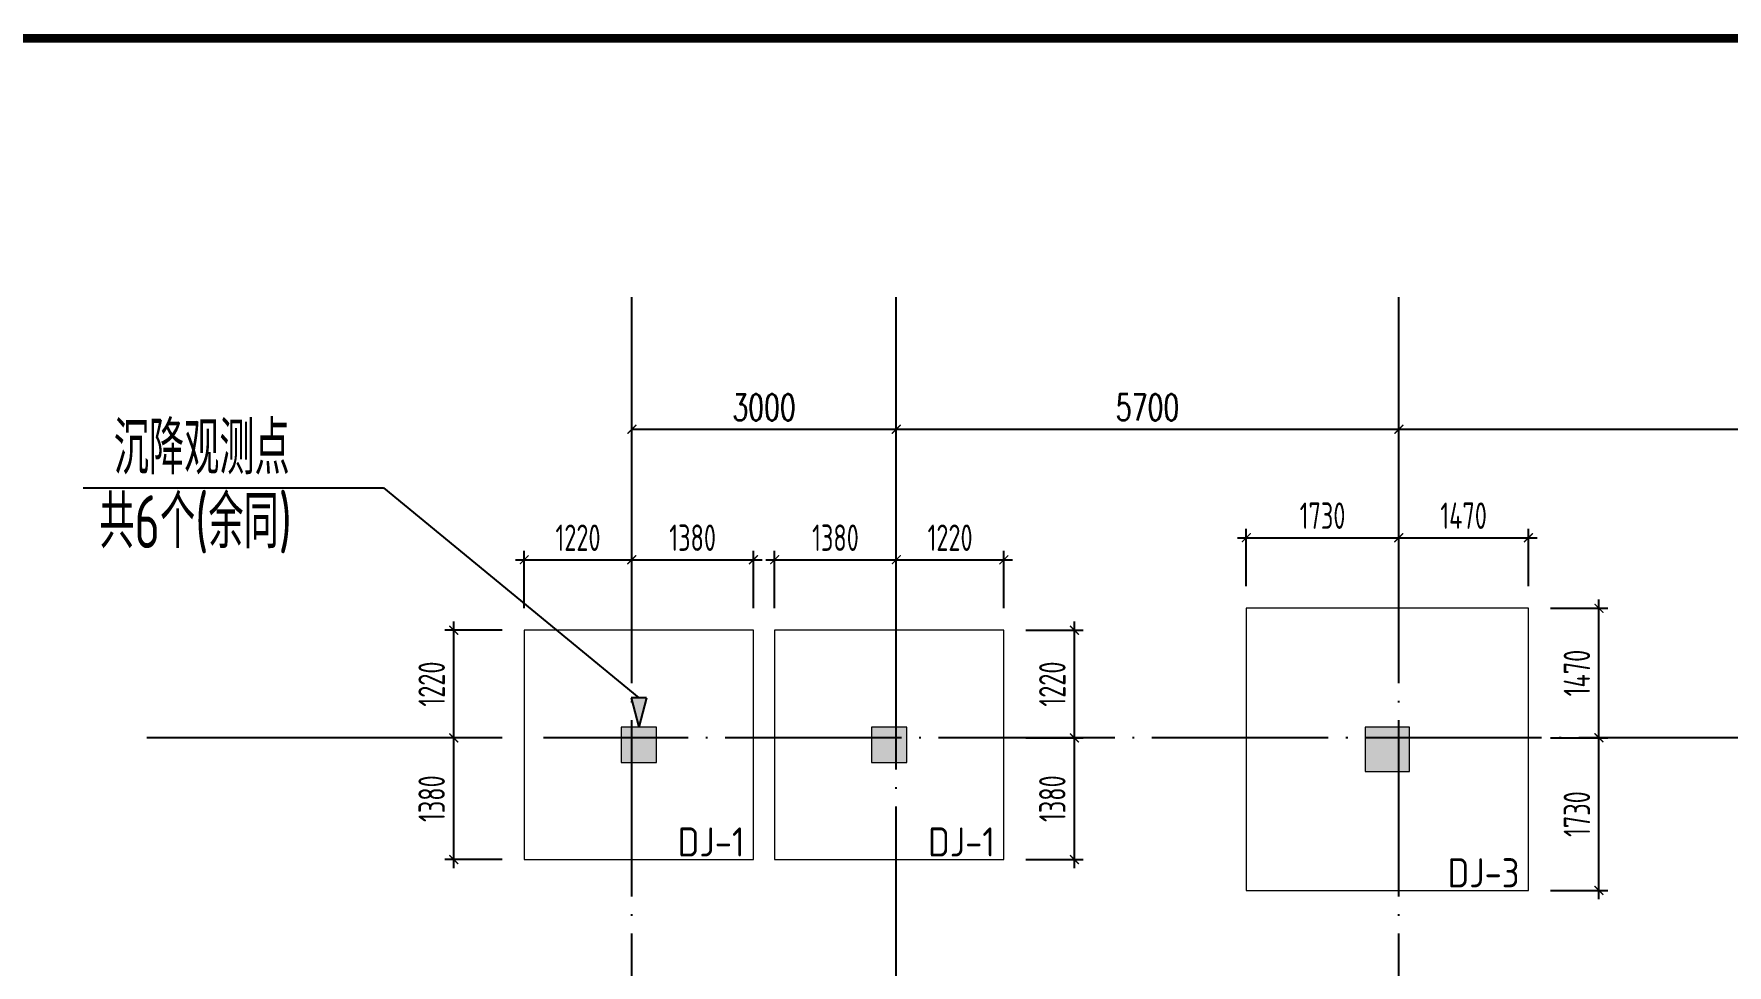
# Model space of a CAD drawing. Extents: x -638872 to -278819, y -139534 to 213996.
# Drawn here: x -618768 to -599562, y 91139 to 101702 of the extents above; entities that cross this region are included whole.
import ezdxf
from ezdxf.enums import TextEntityAlignment as Align

# ---------------------------------------------------------------- set-up
doc = ezdxf.new("R2010")
doc.units = 0
doc.header["$LTSCALE"] = 1000
doc.header["$MEASUREMENT"] = 0
doc.linetypes.add('94', pattern=[0])
doc.linetypes.add('DOTE', pattern=[2.42, 2, -0.2, 0.02, -0.2])
doc.layers.get('0').update_dxf_attribs({"linetype": 'CONTINUOUS'})
doc.layers.get('Defpoints').update_dxf_attribs({"linetype": 'CONTINUOUS'})
for name, color, linetype in [('1', 7, 'CONTINUOUS'), ('3', 3, 'CONTINUOUS'), ('AXIS', 171, 'CONTINUOUS'), ('DOTE', 14, 'DOTE'), ('PUB_TEXT', 7, 'CONTINUOUS'), ('THIN', 7, 'CONTINUOUS'), ('TK', 4, 'CONTINUOUS'), ('搅拌桩', 136, 'CONTINUOUS')]:
    doc.layers.add(name, color=color, linetype=linetype)
for name, color, linetype, lineweight in [('1530', 3, 'CONTINUOUS', 18), ('709', 254, 'CONTINUOUS', 18), ('COLU', 7, 'CONTINUOUS', 0), ('COLU_DIM', 3, 'CONTINUOUS', 0), ('COLU_HATCH', 251, 'CONTINUOUS', 0), ('DIM', 3, 'CONTINUOUS', 0)]:
    doc.layers.add(name, color=color, linetype=linetype, lineweight=lineweight)
doc.styles.add('_TCH_DIM_T3', font='SIMPLEX', dxfattribs={"width": 0.705882, "bigfont": 'GBCBIG'})
doc.styles.add('PkpmHz', font='Pkpmeng', dxfattribs={"width": 0.7, "bigfont": 'hztxt'})
doc.styles.add('TSSD_Dimension', font='tssdeng.shx', dxfattribs={"width": 0.7, "bigfont": 'hztxt.shx'})
doc.styles.add('TSSD_REIN', font='tssdeng.shx', dxfattribs={"width": 0.7, "bigfont": 'tssdchn.shx'})
doc.dimstyles.new('_TCH_ARCH&&100', dxfattribs={"dimtxt": 297.5, "dimasz": 100, "dimexe": 250, "dimexo": 300, "dimgap": 100, "dimtad": 1, "dimdec": 0, "dimzin": 0, "dimdsep": 46, "dimtxsty": '_TCH_DIM_T3', "dimblk": 'ARCHTICK', "dimcen": 0.09, "dimclrt": 7, "dimazin": 2, "dimtfac": 1, "dimtdec": 0, "dimtix": 1, "dimtmove": 2, "dimatfit": 3, "dimfxl": 0, "dimtolj": 1, "dimtzin": 0, "dimarcsym": 0})
doc.dimstyles.new('TSSD_100_100', dxfattribs={"dimtxt": 300, "dimasz": 100, "dimexe": 100, "dimexo": 250, "dimgap": 100, "dimtad": 1, "dimdec": 0, "dimzin": 0, "dimdsep": 46, "dimtxsty": 'TSSD_Dimension', "dimblk": 'ARCHTICK', "dimblk1": 'ARCHTICK', "dimblk2": 'ARCHTICK', "dimcen": 0, "dimdle": 100, "dimclrt": 7, "dimadec": 0, "dimazin": 0, "dimtfac": 1, "dimtdec": 0, "dimtix": 1, "dimtmove": 2, "dimatfit": 3, "dimfxl": 0, "dimtolj": 1, "dimtzin": 0, "dimarcsym": 0})

# ---------------------------------------------------------------- blocks, each defined once
blk = doc.blocks.new('A$C177878A3')
at = {"layer": '1', "linetype": '94'}
blk.add_hatch(color=6, dxfattribs=at).paths.add_polyline_path([(112, 433), (0, 0), (224, 0)])
at = {"layer": '1', "color": 6, "linetype": '94'}
for p, q in [((0, 0), (112, 433)), ((224, 0), (112, 433)), ((0, 0), (224, 0))]:
    blk.add_line(p, q, dxfattribs=at)
blk = doc.blocks.new('A$C32175502')
at = {"layer": '1', "linetype": '94'}
blk.add_blockref('A$C177878A3', (0, 0), dxfattribs=at)
blk = doc.blocks.new('A$C3C5B3CE3')
at = {"layer": '1', "linetype": '94', "rotation": 180}
blk.add_blockref('A$C32175502', (224, 433), dxfattribs=at)
blk = doc.blocks.new('A$C43EB326B')
at = {"layer": '搅拌桩'}
blk.add_blockref('A$C3C5B3CE3', (0, 0), dxfattribs=at)
blk = doc.blocks.new('A$C2BB7790D')
at = {"layer": 'DIM'}
blk.add_blockref('A$C43EB326B', (0, 0), dxfattribs=at)
blk = doc.blocks.new('GeYuanFrame_57020136', base_point=(18.76, 4.34))
at = {"layer": 'TK'}
blk.add_line((43.76, 414.34), (751.76, 414.34), dxfattribs=at)
at = {"layer": 'TK', "const_width": 1}
blk.add_lwpolyline([(751.76, 414.34), (43.76, 414.34), (43.76, 14.34), (751.76, 14.34)], close=True, dxfattribs=at)
blk = doc.blocks.new('_ArchTick')
at = {"color": 0, "linetype": 'ByBlock', "const_width": 0.15}
blk.add_lwpolyline([(-0.5, -0.5), (0.5, 0.5)], dxfattribs=at)
blk = doc.blocks.new('*D631')
at = {"layer": 'AXIS', "color": 0, "lineweight": -2}
for p, q in [((-611986, 95017), (-611986, 97467)), ((-608986, 95017), (-608986, 97467)), ((-611986, 97217), (-608986, 97217))]:
    blk.add_line(p, q, dxfattribs=at)
at = {"layer": 'Defpoints', "color": 0}
for p in [(-608986, 97217), (-611986, 94717), (-608986, 94717)]:
    blk.add_point(p, dxfattribs=at)
at = {"layer": 'AXIS', "color": 0, "lineweight": -2, "xscale": 100, "yscale": 100, "zscale": 100, "rotation": 180}
blk.add_blockref('_ArchTick', (-611986, 97217), dxfattribs=at)
at = {"layer": 'AXIS', "color": 0, "lineweight": -2, "xscale": 100, "yscale": 100, "zscale": 100}
blk.add_blockref('_ArchTick', (-608986, 97217), dxfattribs=at)
at = {"layer": 'AXIS', "color": 7, "insert": (-610486, 97466), "char_height": 297.5, "attachment_point": 5, "style": '_TCH_DIM_T3'}
blk.add_mtext('\\A1;3000', dxfattribs=at)
blk = doc.blocks.new('*D632')
at = {"layer": 'AXIS', "color": 0, "lineweight": -2}
for p, q in [((-608986, 95017), (-608986, 97467)), ((-603286, 95017), (-603286, 97467)), ((-608986, 97217), (-603286, 97217))]:
    blk.add_line(p, q, dxfattribs=at)
at = {"layer": 'Defpoints', "color": 0}
for p in [(-603286, 97217), (-608986, 94717), (-603286, 94717)]:
    blk.add_point(p, dxfattribs=at)
at = {"layer": 'AXIS', "color": 0, "lineweight": -2, "xscale": 100, "yscale": 100, "zscale": 100, "rotation": 180}
blk.add_blockref('_ArchTick', (-608986, 97217), dxfattribs=at)
at = {"layer": 'AXIS', "color": 0, "lineweight": -2, "xscale": 100, "yscale": 100, "zscale": 100}
blk.add_blockref('_ArchTick', (-603286, 97217), dxfattribs=at)
at = {"layer": 'AXIS', "color": 7, "insert": (-606136, 97466), "char_height": 297.5, "attachment_point": 5, "style": '_TCH_DIM_T3'}
blk.add_mtext('\\A1;5700', dxfattribs=at)
blk = doc.blocks.new('*D633')
at = {"layer": 'AXIS', "color": 0, "lineweight": -2}
for p, q in [((-603286, 95017), (-603286, 97467)), ((-594886, 95017), (-594886, 97467)), ((-603286, 97217), (-594886, 97217))]:
    blk.add_line(p, q, dxfattribs=at)
at = {"layer": 'Defpoints', "color": 0}
for p in [(-594886, 97217), (-603286, 94717), (-594886, 94717)]:
    blk.add_point(p, dxfattribs=at)
at = {"layer": 'AXIS', "color": 0, "lineweight": -2, "xscale": 100, "yscale": 100, "zscale": 100, "rotation": 180}
blk.add_blockref('_ArchTick', (-603286, 97217), dxfattribs=at)
at = {"layer": 'AXIS', "color": 0, "lineweight": -2, "xscale": 100, "yscale": 100, "zscale": 100}
blk.add_blockref('_ArchTick', (-594886, 97217), dxfattribs=at)
at = {"layer": 'AXIS', "color": 7, "insert": (-599086, 97466), "char_height": 297.5, "attachment_point": 5, "style": '_TCH_DIM_T3'}
blk.add_mtext('\\A1;8400', dxfattribs=at)
blk = doc.blocks.new('*D862')
at = {"layer": 'COLU_DIM', "color": 0, "lineweight": -2}
for p, q in [((-613306, 95737), (-611886, 95737)), ((-613206, 95187), (-613206, 95837)), ((-611986, 95187), (-611986, 95837))]:
    blk.add_line(p, q, dxfattribs=at)
at = {"layer": 'Defpoints', "color": 0}
for p in [(-611986, 95737), (-613206, 94937), (-611986, 94937)]:
    blk.add_point(p, dxfattribs=at)
at = {"layer": 'COLU_DIM', "color": 0, "lineweight": -2, "xscale": 100, "yscale": 100, "zscale": 100, "rotation": 180}
blk.add_blockref('_ArchTick', (-613206, 95737), dxfattribs=at)
at = {"layer": 'COLU_DIM', "color": 0, "lineweight": -2, "xscale": 100, "yscale": 100, "zscale": 100}
blk.add_blockref('_ArchTick', (-611986, 95737), dxfattribs=at)
at = {"layer": 'COLU_DIM', "color": 7, "insert": (-612596, 95987), "char_height": 300, "attachment_point": 5, "style": 'TSSD_Dimension'}
blk.add_mtext('\\A1;1220', dxfattribs=at)
blk = doc.blocks.new('*D863')
at = {"layer": 'COLU_DIM', "color": 0, "lineweight": -2}
for p, q in [((-612086, 95737), (-610506, 95737)), ((-611986, 95187), (-611986, 95837)), ((-610606, 95187), (-610606, 95837))]:
    blk.add_line(p, q, dxfattribs=at)
at = {"layer": 'Defpoints', "color": 0}
for p in [(-610606, 95737), (-611986, 94937), (-610606, 94937)]:
    blk.add_point(p, dxfattribs=at)
at = {"layer": 'COLU_DIM', "color": 0, "lineweight": -2, "xscale": 100, "yscale": 100, "zscale": 100, "rotation": 180}
blk.add_blockref('_ArchTick', (-611986, 95737), dxfattribs=at)
at = {"layer": 'COLU_DIM', "color": 0, "lineweight": -2, "xscale": 100, "yscale": 100, "zscale": 100}
blk.add_blockref('_ArchTick', (-610606, 95737), dxfattribs=at)
at = {"layer": 'COLU_DIM', "color": 7, "insert": (-611296, 95987), "char_height": 300, "attachment_point": 5, "style": 'TSSD_Dimension'}
blk.add_mtext('\\A1;1380', dxfattribs=at)
blk = doc.blocks.new('*D864')
at = {"layer": 'COLU_DIM', "color": 0, "lineweight": -2}
for p, q in [((-614006, 92237), (-614006, 93817)), ((-613456, 93717), (-614106, 93717)), ((-613456, 92337), (-614106, 92337))]:
    blk.add_line(p, q, dxfattribs=at)
at = {"layer": 'Defpoints', "color": 0}
for p in [(-614006, 93717), (-613206, 93717), (-613206, 92337)]:
    blk.add_point(p, dxfattribs=at)
at = {"layer": 'COLU_DIM', "color": 0, "lineweight": -2, "xscale": 100, "yscale": 100, "zscale": 100}
for p, rotation in [((-614006, 93717), 90), ((-614006, 92337), 270)]:
    blk.add_blockref('_ArchTick', p, dxfattribs=dict(at, rotation=rotation))
at = {"layer": 'COLU_DIM', "color": 7, "insert": (-614256, 93027), "char_height": 300, "attachment_point": 5, "rotation": 90, "style": 'TSSD_Dimension'}
blk.add_mtext('\\A1;1380', dxfattribs=at)
blk = doc.blocks.new('*D865')
at = {"layer": 'COLU_DIM', "color": 0, "lineweight": -2}
for p, q in [((-613456, 94937), (-614106, 94937)), ((-614006, 93617), (-614006, 95037)), ((-613456, 93717), (-614106, 93717))]:
    blk.add_line(p, q, dxfattribs=at)
at = {"layer": 'Defpoints', "color": 0}
for p in [(-614006, 94937), (-613206, 94937), (-613206, 93717)]:
    blk.add_point(p, dxfattribs=at)
at = {"layer": 'COLU_DIM', "color": 0, "lineweight": -2, "xscale": 100, "yscale": 100, "zscale": 100}
for p, rotation in [((-614006, 94937), 90), ((-614006, 93717), 270)]:
    blk.add_blockref('_ArchTick', p, dxfattribs=dict(at, rotation=rotation))
at = {"layer": 'COLU_DIM', "color": 7, "insert": (-614256, 94327), "char_height": 300, "attachment_point": 5, "rotation": 90, "style": 'TSSD_Dimension'}
blk.add_mtext('\\A1;1220', dxfattribs=at)
blk = doc.blocks.new('*D866')
at = {"layer": 'COLU_DIM', "color": 0, "lineweight": -2}
for p, q in [((-610466, 95737), (-608886, 95737)), ((-610366, 95187), (-610366, 95837)), ((-608986, 95187), (-608986, 95837))]:
    blk.add_line(p, q, dxfattribs=at)
at = {"layer": 'Defpoints', "color": 0}
for p in [(-608986, 95737), (-610366, 94937), (-608986, 94937)]:
    blk.add_point(p, dxfattribs=at)
at = {"layer": 'COLU_DIM', "color": 0, "lineweight": -2, "xscale": 100, "yscale": 100, "zscale": 100, "rotation": 180}
blk.add_blockref('_ArchTick', (-610366, 95737), dxfattribs=at)
at = {"layer": 'COLU_DIM', "color": 0, "lineweight": -2, "xscale": 100, "yscale": 100, "zscale": 100}
blk.add_blockref('_ArchTick', (-608986, 95737), dxfattribs=at)
at = {"layer": 'COLU_DIM', "color": 7, "insert": (-609676, 95987), "char_height": 300, "attachment_point": 5, "style": 'TSSD_Dimension'}
blk.add_mtext('\\A1;1380', dxfattribs=at)
blk = doc.blocks.new('*D867')
at = {"layer": 'COLU_DIM', "color": 0, "lineweight": -2}
for p, q in [((-609086, 95737), (-607666, 95737)), ((-608986, 95187), (-608986, 95837)), ((-607766, 95187), (-607766, 95837))]:
    blk.add_line(p, q, dxfattribs=at)
at = {"layer": 'Defpoints', "color": 0}
for p in [(-607766, 95737), (-608986, 94937), (-607766, 94937)]:
    blk.add_point(p, dxfattribs=at)
at = {"layer": 'COLU_DIM', "color": 0, "lineweight": -2, "xscale": 100, "yscale": 100, "zscale": 100, "rotation": 180}
blk.add_blockref('_ArchTick', (-608986, 95737), dxfattribs=at)
at = {"layer": 'COLU_DIM', "color": 0, "lineweight": -2, "xscale": 100, "yscale": 100, "zscale": 100}
blk.add_blockref('_ArchTick', (-607766, 95737), dxfattribs=at)
at = {"layer": 'COLU_DIM', "color": 7, "insert": (-608376, 95987), "char_height": 300, "attachment_point": 5, "style": 'TSSD_Dimension'}
blk.add_mtext('\\A1;1220', dxfattribs=at)
blk = doc.blocks.new('*D868')
at = {"layer": 'COLU_DIM', "color": 0, "lineweight": -2}
for p, q in [((-606966, 92237), (-606966, 93817)), ((-607516, 93717), (-606866, 93717)), ((-607516, 92337), (-606866, 92337))]:
    blk.add_line(p, q, dxfattribs=at)
at = {"layer": 'Defpoints', "color": 0}
for p in [(-607766, 93717), (-606966, 93717), (-607766, 92337)]:
    blk.add_point(p, dxfattribs=at)
at = {"layer": 'COLU_DIM', "color": 0, "lineweight": -2, "xscale": 100, "yscale": 100, "zscale": 100}
for p, rotation in [((-606966, 93717), 90), ((-606966, 92337), 270)]:
    blk.add_blockref('_ArchTick', p, dxfattribs=dict(at, rotation=rotation))
at = {"layer": 'COLU_DIM', "color": 7, "insert": (-607216, 93027), "char_height": 300, "attachment_point": 5, "rotation": 90, "style": 'TSSD_Dimension'}
blk.add_mtext('\\A1;1380', dxfattribs=at)
blk = doc.blocks.new('*D869')
at = {"layer": 'COLU_DIM', "color": 0, "lineweight": -2}
for p, q in [((-607516, 94937), (-606866, 94937)), ((-606966, 93617), (-606966, 95037)), ((-607516, 93717), (-606866, 93717))]:
    blk.add_line(p, q, dxfattribs=at)
at = {"layer": 'Defpoints', "color": 0}
for p in [(-607766, 94937), (-606966, 94937), (-607766, 93717)]:
    blk.add_point(p, dxfattribs=at)
at = {"layer": 'COLU_DIM', "color": 0, "lineweight": -2, "xscale": 100, "yscale": 100, "zscale": 100}
for p, rotation in [((-606966, 94937), 90), ((-606966, 93717), 270)]:
    blk.add_blockref('_ArchTick', p, dxfattribs=dict(at, rotation=rotation))
at = {"layer": 'COLU_DIM', "color": 7, "insert": (-607216, 94327), "char_height": 300, "attachment_point": 5, "rotation": 90, "style": 'TSSD_Dimension'}
blk.add_mtext('\\A1;1220', dxfattribs=at)
blk = doc.blocks.new('*D870')
at = {"layer": 'COLU_DIM', "color": 0, "lineweight": -2}
for p, q in [((-605016, 95437), (-605016, 96087)), ((-603286, 95437), (-603286, 96087)), ((-605116, 95987), (-603186, 95987))]:
    blk.add_line(p, q, dxfattribs=at)
at = {"layer": 'Defpoints', "color": 0}
for p in [(-603286, 95987), (-605016, 95187), (-603286, 95187)]:
    blk.add_point(p, dxfattribs=at)
at = {"layer": 'COLU_DIM', "color": 0, "lineweight": -2, "xscale": 100, "yscale": 100, "zscale": 100, "rotation": 180}
blk.add_blockref('_ArchTick', (-605016, 95987), dxfattribs=at)
at = {"layer": 'COLU_DIM', "color": 0, "lineweight": -2, "xscale": 100, "yscale": 100, "zscale": 100}
blk.add_blockref('_ArchTick', (-603286, 95987), dxfattribs=at)
at = {"layer": 'COLU_DIM', "color": 7, "insert": (-604151, 96237), "char_height": 300, "attachment_point": 5, "style": 'TSSD_Dimension'}
blk.add_mtext('\\A1;1730', dxfattribs=at)
blk = doc.blocks.new('*D871')
at = {"layer": 'COLU_DIM', "color": 0, "lineweight": -2}
for p, q in [((-603286, 95437), (-603286, 96087)), ((-601816, 95437), (-601816, 96087)), ((-603386, 95987), (-601716, 95987))]:
    blk.add_line(p, q, dxfattribs=at)
at = {"layer": 'Defpoints', "color": 0}
for p in [(-601816, 95987), (-603286, 95187), (-601816, 95187)]:
    blk.add_point(p, dxfattribs=at)
at = {"layer": 'COLU_DIM', "color": 0, "lineweight": -2, "xscale": 100, "yscale": 100, "zscale": 100, "rotation": 180}
blk.add_blockref('_ArchTick', (-603286, 95987), dxfattribs=at)
at = {"layer": 'COLU_DIM', "color": 0, "lineweight": -2, "xscale": 100, "yscale": 100, "zscale": 100}
blk.add_blockref('_ArchTick', (-601816, 95987), dxfattribs=at)
at = {"layer": 'COLU_DIM', "color": 7, "insert": (-602551, 96237), "char_height": 300, "attachment_point": 5, "style": 'TSSD_Dimension'}
blk.add_mtext('\\A1;1470', dxfattribs=at)
blk = doc.blocks.new('*D872')
at = {"layer": 'COLU_DIM', "color": 0, "lineweight": -2}
for p, q in [((-601016, 91887), (-601016, 93817)), ((-601566, 93717), (-600916, 93717)), ((-601566, 91987), (-600916, 91987))]:
    blk.add_line(p, q, dxfattribs=at)
at = {"layer": 'Defpoints', "color": 0}
for p in [(-601816, 93717), (-601016, 93717), (-601816, 91987)]:
    blk.add_point(p, dxfattribs=at)
at = {"layer": 'COLU_DIM', "color": 0, "lineweight": -2, "xscale": 100, "yscale": 100, "zscale": 100}
for p, rotation in [((-601016, 93717), 90), ((-601016, 91987), 270)]:
    blk.add_blockref('_ArchTick', p, dxfattribs=dict(at, rotation=rotation))
at = {"layer": 'COLU_DIM', "color": 7, "insert": (-601266, 92852), "char_height": 300, "attachment_point": 5, "rotation": 90, "style": 'TSSD_Dimension'}
blk.add_mtext('\\A1;1730', dxfattribs=at)
blk = doc.blocks.new('*D873')
at = {"layer": 'COLU_DIM', "color": 0, "lineweight": -2}
for p, q in [((-601016, 93617), (-601016, 95287)), ((-601566, 95187), (-600916, 95187)), ((-601566, 93717), (-600916, 93717))]:
    blk.add_line(p, q, dxfattribs=at)
at = {"layer": 'Defpoints', "color": 0}
for p in [(-601816, 95187), (-601016, 95187), (-601816, 93717)]:
    blk.add_point(p, dxfattribs=at)
at = {"layer": 'COLU_DIM', "color": 0, "lineweight": -2, "xscale": 100, "yscale": 100, "zscale": 100}
for p, rotation in [((-601016, 95187), 90), ((-601016, 93717), 270)]:
    blk.add_blockref('_ArchTick', p, dxfattribs=dict(at, rotation=rotation))
at = {"layer": 'COLU_DIM', "color": 7, "insert": (-601266, 94452), "char_height": 300, "attachment_point": 5, "rotation": 90, "style": 'TSSD_Dimension'}
blk.add_mtext('\\A1;1470', dxfattribs=at)

msp = doc.modelspace()

# ---------------------------------------------------------------- hatches: boundary and pattern name
at = {"layer": 'COLU_HATCH'}
for points in [[(-611706, 93437.05), (-611706, 93837.05), (-612106, 93837.05), (-612106, 93437.05)], [(-608866, 93437.05), (-608866, 93837.05), (-609266, 93837.05), (-609266, 93437.05)], [(-603166, 93337.05), (-603166, 93837.05), (-603666, 93837.05), (-603666, 93337.05)]]:
    msp.add_hatch(color=256, dxfattribs=at).paths.add_polyline_path(points)

# ---------------------------------------------------------------- linework, layer by layer
at = {"layer": '709', "linetype": 'Continuous'}
for points in [[(-611706, 93437.05), (-611706, 93837.05), (-612106, 93837.05), (-612106, 93437.05)], [(-608866, 93437.05), (-608866, 93837.05), (-609266, 93837.05), (-609266, 93437.05)], [(-603166, 93337.05), (-603166, 93837.05), (-603666, 93837.05), (-603666, 93337.05)]]:
    msp.add_lwpolyline(points, close=True, dxfattribs=at)
at = {"layer": 'AXIS'}
for p, q in [((-611986, 94717.05), (-611986, 98717.05)), ((-608986, 94717.05), (-608986, 98717.05)), ((-603286, 94717.05), (-603286, 98717.05)), ((-613486, 93717.05), (-617486, 93717.05))]:
    msp.add_line(p, q, dxfattribs=at)
at = {"layer": 'COLU', "color": 2}
for points in [[(-605016, 91987.05), (-601816, 91987.05), (-601816, 95187.05), (-605016, 95187.05)], [(-613206, 92337.05), (-610606, 92337.05), (-610606, 94937.05), (-613206, 94937.05)], [(-610366, 92337.05), (-607766, 92337.05), (-607766, 94937.05), (-610366, 94937.05)], [(-611706, 93437.05), (-611706, 93837.05), (-612106, 93837.05), (-612106, 93437.05)], [(-608866, 93437.05), (-608866, 93837.05), (-609266, 93837.05), (-609266, 93437.05)], [(-603166, 93337.05), (-603166, 93837.05), (-603666, 93837.05), (-603666, 93337.05)]]:
    msp.add_lwpolyline(points, close=True, dxfattribs=at)
at = {"layer": 'DOTE', "color": 8, "linetype": 'DOTE'}
for p, q in [((-611986, 79817.05), (-611986, 94717.05)), ((-608986, 88517.05), (-608986, 94717.05)), ((-603286, 79817.05), (-603286, 94717.05)), ((-567786, 93717.05), (-612986, 93717.05))]:
    msp.add_line(p, q, dxfattribs=at)
at = {"layer": 'THIN'}
for p, q in [((-618208, 96552.54), (-614801.85, 96552.54)), ((-614801.85, 96552.54), (-611906, 94169.65))]:
    msp.add_line(p, q, dxfattribs=at)

# ---------------------------------------------------------------- block references
at = {"layer": '3', "xscale": 0.767999999523163, "yscale": 0.767999999523163, "zscale": 0.768}
msp.add_blockref('A$C2BB7790D', (-611991.88, 93837.05), dxfattribs=at)
at = {"layer": 'COLU_HATCH', "xscale": 100, "yscale": 100, "zscale": 100}
msp.add_blockref('GeYuanFrame_57020136', (-623158.72, 60652.29), dxfattribs=at)

# ---------------------------------------------------------------- texts
at = {"layer": '1530', "style": 'PkpmHz', "width": 0.91}
for s, p in [('DJ-1', (-610706.56, 92371.02)), ('DJ-1', (-607866.56, 92371.02)), ('DJ-3', (-601916.56, 92021.02))]:
    msp.add_text(s, height=330, dxfattribs=at).set_placement(p, align=Align.RIGHT)
at = {"layer": 'PUB_TEXT', "style": 'TSSD_REIN', "width": 0.7}
for s, p in [('沉降观测点', (-617861.55, 96704.41)), ('共6个(余同)', (-618026.55, 95868.78))]:
    msp.add_text(s, height=600, dxfattribs=at).set_placement(p)

# ---------------------------------------------------------------- dimensions: what is measured, and where the dimension line sits
at = {"layer": 'AXIS'}
for p1, p2, text, picture, middle in [((-611986, 94717.05), (-608986, 94717.05), '3000', '*D631', (-610486, 97465.8)), ((-608986, 94717.05), (-603286, 94717.05), '5700', '*D632', (-606136, 97465.8)), ((-603286, 94717.05), (-594886, 94717.05), '8400', '*D633', (-599086, 97465.8))]:
    dim = msp.add_aligned_dim(p1=p1, p2=p2, distance=2500, text=text, dimstyle='_TCH_ARCH&&100', dxfattribs=at)
    dim.commit()
    dim.dimension.update_dxf_attribs({"geometry": picture, "text_midpoint": middle})
at = {"layer": 'COLU_DIM'}
for base, p1, p2, angle, picture, middle in [((-603286, 95987.05), (-605016, 95187.05), (-603286, 95187.05), 180, '*D870', (-604151, 96237.05)), ((-601816, 95987.05), (-603286, 95187.05), (-601816, 95187.05), 180, '*D871', (-602551, 96237.05)), ((-611986, 95737.05), (-613206, 94937.05), (-611986, 94937.05), 180, '*D862', (-612596, 95987.05)), ((-610606, 95737.05), (-611986, 94937.05), (-610606, 94937.05), 180, '*D863', (-611296, 95987.05)), ((-608986, 95737.05), (-610366, 94937.05), (-608986, 94937.05), 180, '*D866', (-609676, 95987.05)), ((-607766, 95737.05), (-608986, 94937.05), (-607766, 94937.05), 180, '*D867', (-608376, 95987.05)), ((-601016, 95187.05), (-601816, 93717.05), (-601816, 95187.05), 90, '*D873', (-601266, 94452.05)), ((-614006, 94937.05), (-613206, 93717.05), (-613206, 94937.05), 270, '*D865', (-614256, 94327.05)), ((-606966, 94937.05), (-607766, 93717.05), (-607766, 94937.05), 90, '*D869', (-607216, 94327.05)), ((-614006, 93717.05), (-613206, 92337.05), (-613206, 93717.05), 270, '*D864', (-614256, 93027.05)), ((-606966, 93717.05), (-607766, 92337.05), (-607766, 93717.05), 90, '*D868', (-607216, 93027.05)), ((-601016, 93717.05), (-601816, 91987.05), (-601816, 93717.05), 90, '*D872', (-601266, 92852.05))]:
    dim = msp.add_linear_dim(base=base, p1=p1, p2=p2, angle=angle, dimstyle='TSSD_100_100', dxfattribs=at)
    dim.commit()
    dim.dimension.update_dxf_attribs({"geometry": picture, "text_midpoint": middle})

doc.saveas('drawing.dxf')
